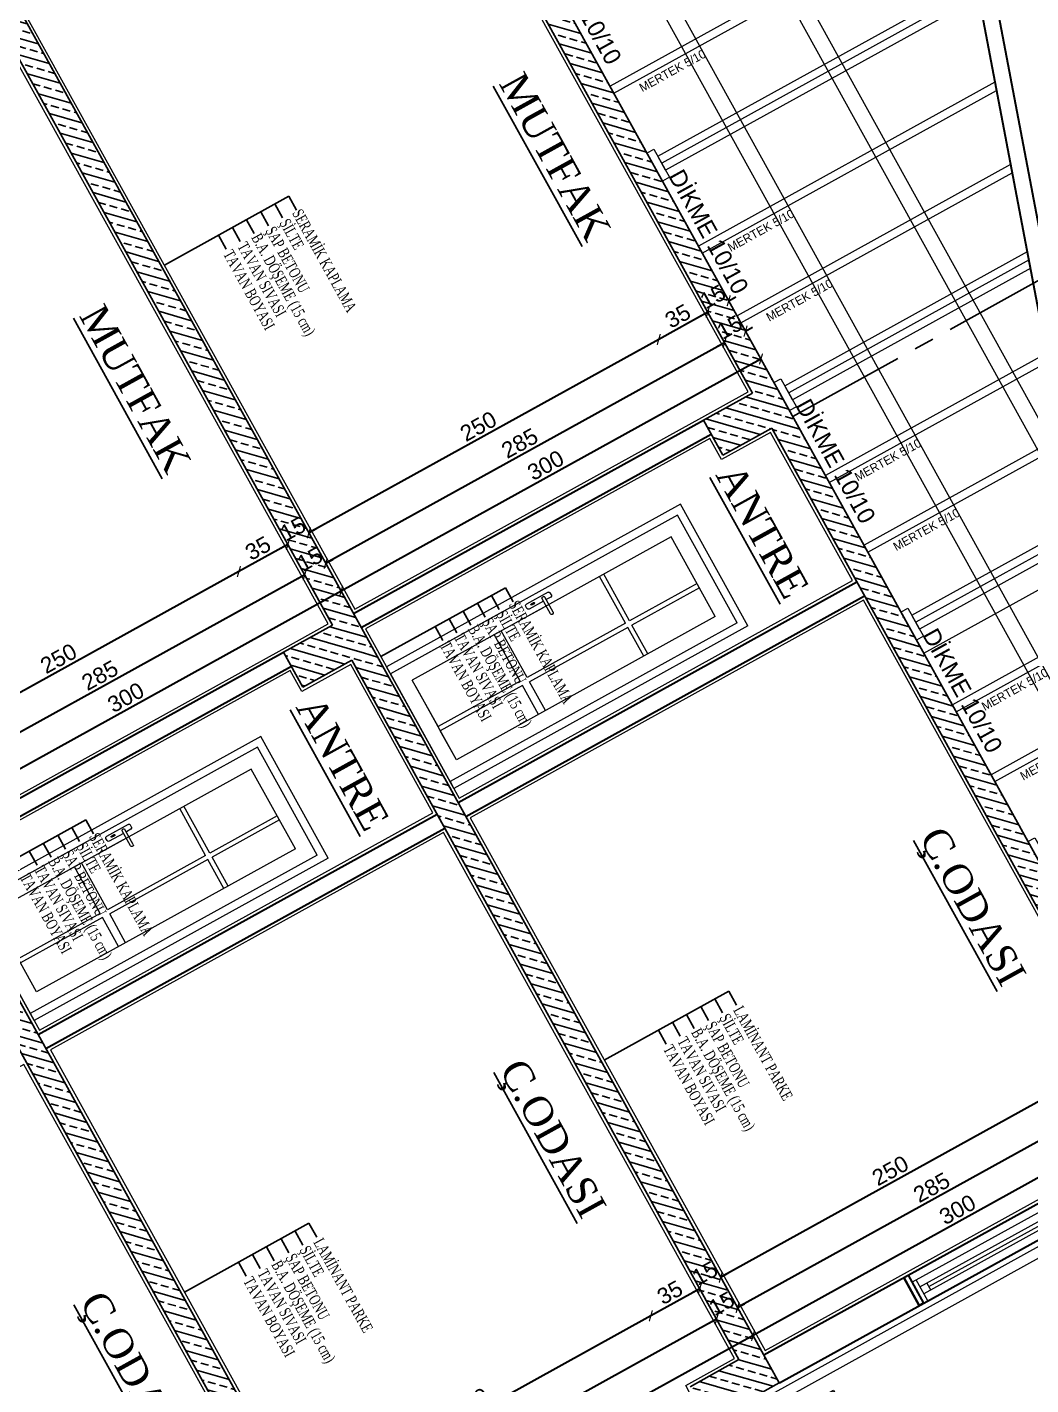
# Model space of a CAD drawing. Header units: millimetres. Extents: x 2232 to 85269, y -3593 to 5869.
# Drawn here: x 6790.8 to 6947.7, y -1625.3 to -1413 of the extents above; entities that cross this region are included whole.
import ezdxf

# ---------------------------------------------------------------- set-up
doc = ezdxf.new("R2010")
doc.units = ezdxf.units.MM
for name, pattern in [('CENTER2', [112.5, 75, -12.5, 12.5, -12.5]), ('DASHDOT2', [12.7, 6.35, -3.175, 0, -3.175]), ('DOTX2', [0.5, 0, -0.5])]:
    doc.linetypes.add(name, pattern=pattern)
for name, color, linetype in [("'YAZI", 7, 'Continuous'), ('DOĞRAMA', 33, 'Continuous'), ('GORUNUS', 125, 'Continuous'), ('poz', 1, 'Continuous'), ('Standart', 7, 'Continuous'), ('Yazi', 7, 'Continuous')]:
    doc.layers.add(name, color=color, linetype=linetype)
for name, color, linetype, lineweight in [('aks', 251, 'DASHDOT2', 35), ('DENIZLIK', 8, 'Continuous', 20), ('duvar', 232, 'Continuous', 30), ('FTA KAPI VE PENCERE', 141, 'Continuous', 9), ('iz', 1, 'DOTX2', 20), ('Kesit Duvar', 7, 'Continuous', 35), ('Kiris', 7, 'Continuous', 30), ('Mertek', 137, 'Continuous', 5), ('sıva iç', 21, 'Continuous', 0), ('tefrıs', 34, 'Continuous', 15), ('yazı', 11, 'Continuous', 20), ('ölçü iç', 170, 'Continuous', 9), ('ÖLÇÜ İÇ', 7, 'Continuous', 9)]:
    doc.layers.add(name, color=color, linetype=linetype, lineweight=lineweight)
doc.styles.add('arial_1_18', font='arial.ttf', dxfattribs={"height": 0.2})
doc.styles.get("Standard").update_dxf_attribs({"font": 'arial.ttf'})
doc.styles.add('Times roman', font='times.ttf')
doc.styles.add('UNIVCH', font='times.ttf', dxfattribs={"width": 0.7})
doc.styles.add('verdana_1_34', font='verdana.ttf', dxfattribs={"height": 0.2})
doc.dimstyles.new('zulay iç ölçü', dxfattribs={"dimtxt": 10, "dimasz": 5, "dimexe": 0.18, "dimexo": 0, "dimgap": 2, "dimtad": 3, "dimdec": 0, "dimzin": 0, "dimdsep": 46, "dimtxsty": 'Standard', "dimblk": 'ARCHTICK', "dimcen": 0.09, "dimse1": 1, "dimse2": 1, "dimadec": 0, "dimazin": 0, "dimtfac": 1, "dimtdec": 0, "dimtix": 1, "dimtofl": 0, "dimtmove": 0, "dimatfit": 3, "dimldrblk": 'ARCHTICK', "dimfxl": 1, "dimtolj": 1, "dimtzin": 0, "dimarcsym": 0})
pattern_1 = [(45, (0, 0), (-7.071068, 7.071068), []), (45, (7.071, 0), (-7.071068, 7.071068), [5, -2.5])]

# ---------------------------------------------------------------- blocks, each defined once
blk = doc.blocks.new('TYUYT')
at = {"layer": 'tefrıs'}
for p, q in [((970084.32, -353965.19), (970084.32, -355214.3, 0)), ((970090.7, -353968.03), (970090.7, -355211.61, 0))]:
    blk.add_line(p, q, dxfattribs=at)
blk = doc.blocks.new('IDE1091Entity57')
at = {"layer": 'Standart', "linetype": 'Continuous', "lineweight": -3}
h = blk.add_hatch(dxfattribs=at)
h.set_pattern_fill('ANSI33', color=171, scale=40, style=0)
h.set_pattern_definition(pattern_1)
h.paths.add_polyline_path([(4705, 1335), (4205, 1335), (4205, 1350), (4705, 1350)])
blk = doc.blocks.new('IDE1091Entity60')
at = {"layer": 'Standart', "linetype": 'Continuous', "lineweight": -3}
h = blk.add_hatch(dxfattribs=at)
h.set_pattern_fill('ANSI33', color=171, scale=40, style=0)
h.set_pattern_definition(pattern_1)
h.paths.add_polyline_path([(4205, 1300), (4180, 1300), (4180, 1350), (4205, 1350)])
blk = doc.blocks.new('IDE1091Entity62')
at = {"layer": 'Standart', "linetype": 'Continuous', "lineweight": -3}
h = blk.add_hatch(dxfattribs=at)
h.set_pattern_fill('ANSI33', color=171, scale=40, style=0)
h.set_pattern_definition(pattern_1)
h.paths.add_polyline_path([(4180, 1335), (3755, 1335), (3755, 1350), (4180, 1350)])
blk = doc.blocks.new('IDE1091Entity145')
at = {"layer": 'Standart', "color": 159, "linetype": 'Continuous', "lineweight": -3}
blk.add_lwpolyline([(4205, 1335), (4205, 1300)], dxfattribs=at)
blk = doc.blocks.new('IDE1091Entity146')
at = {"layer": 'Standart', "color": 159, "linetype": 'Continuous', "lineweight": -3}
blk.add_lwpolyline([(4705, 1335), (4205, 1335)], dxfattribs=at)
blk = doc.blocks.new('IDE1091Entity150')
at = {"layer": 'Standart', "color": 159, "linetype": 'Continuous', "lineweight": -3}
blk.add_lwpolyline([(4180, 1300), (4180, 1335)], dxfattribs=at)
blk = doc.blocks.new('IDE1091Entity151')
at = {"layer": 'Standart', "color": 159, "linetype": 'Continuous', "lineweight": -3}
blk.add_lwpolyline([(4205, 1300), (4180, 1300)], dxfattribs=at)
blk = doc.blocks.new('IDE1091Entity155')
at = {"layer": 'Standart', "color": 159, "linetype": 'Continuous', "lineweight": -3}
blk.add_lwpolyline([(3270, 1350), (4760, 1350)], dxfattribs=at)
blk = doc.blocks.new('IDE1091Entity156')
at = {"layer": 'Standart', "color": 159, "linetype": 'Continuous', "lineweight": -3}
blk.add_lwpolyline([(4180, 1335), (3755, 1335)], dxfattribs=at)
blk = doc.blocks.new('IDE1091Entity56')
at = {"layer": 'Standart', "linetype": 'Continuous', "lineweight": -3}
h = blk.add_hatch(dxfattribs=at)
h.set_pattern_fill('ANSI33', color=171, scale=40, style=0)
h.set_pattern_definition(pattern_1)
h.paths.add_polyline_path([(4730, 1300), (4705, 1300), (4705, 1350), (4730, 1350)])
blk = doc.blocks.new('IDE1091Entity143')
at = {"layer": 'Standart', "color": 159, "linetype": 'Continuous', "lineweight": -3}
blk.add_lwpolyline([(4705, 1300), (4705, 1335)], dxfattribs=at)
blk = doc.blocks.new('tyutyu')
at = {"layer": 'Standart', "color": 159, "linetype": 'Continuous', "lineweight": -3}
for points in [[(1030696.49, -396462.03), (1032156.49, -396462.03), (1032156.49, -396512.03)], [(1030696.49, -396762.03), (1032156.49, -396762.03), (1032156.49, -396812.03)]]:
    blk.add_lwpolyline(points, dxfattribs=at)
at = {"layer": 'Standart'}
for name, p in [('IDE1091Entity155', (1027426.49, -397512.03)), ('IDE1091Entity62', (1027426.49, -397512.03)), ('IDE1091Entity60', (1027426.49, -397512.03)), ('IDE1091Entity57', (1027426.49, -397512.03)), ('IDE1091Entity156', (1027426.49, -397512.03)), ('IDE1091Entity150', (1027426.49, -397512.03)), ('IDE1091Entity145', (1027426.49, -397512.03)), ('IDE1091Entity146', (1027426.49, -397512.03)), ('IDE1091Entity151', (1027426.49, -397512.03)), ('IDE1091Entity62', (1027426.49, -397812.03)), ('IDE1091Entity60', (1027426.49, -397812.03)), ('IDE1091Entity57', (1027426.49, -397812.03)), ('IDE1091Entity56', (1027426.49, -397812.03)), ('IDE1091Entity156', (1027426.49, -397812.03)), ('IDE1091Entity150', (1027426.49, -397812.03)), ('IDE1091Entity145', (1027426.49, -397812.03)), ('IDE1091Entity146', (1027426.49, -397812.03)), ('IDE1091Entity143', (1027426.49, -397812.03)), ('IDE1091Entity151', (1027426.49, -397812.03)), ('IDE1091Entity57', (1027426.49, -398112.03)), ('IDE1091Entity146', (1027426.49, -398112.03))]:
    blk.add_blockref(name, p, dxfattribs=at)
blk = doc.blocks.new('FGDGFDGDF')
at = {"layer": 'DOĞRAMA', "lineweight": 18}
for p, q in [((681226.93, -207243.09), (681226.93, -207453.09)), ((681226.93, -207243.09), (681313.93, -207243.09)), ((681313.93, -207243.09, -0.02), (681313.93, -207453.09)), ((681313.93, -207243.09, -0.02), (681313.93, -207453.09)), ((681231.93, -207248.09), (681231.93, -207453.09)), ((681231.93, -207248.09), (681308.93, -207248.09)), ((681308.93, -207248.09), (681308.93, -207453.09)), ((681241.93, -207258.09), (681241.93, -207443.09, 0.02)), ((681241.93, -207258.09), (681298.93, -207258.09)), ((681262.51, -207258.09), (681262.51, -207306.25)), ((681265.51, -207258.09), (681265.51, -207306.25)), ((681298.93, -207258.09), (681298.93, -207443.09, 0.88)), ((681241.93, -207306.25), (681262.51, -207306.25)), ((681241.93, -207309.25), (681262.51, -207309.25)), ((681262.51, -207309.25), (681262.51, -207379.44)), ((681262.51, -207309.25), (681262.51, -207379.44, 1.01)), ((681265.51, -207306.25), (681298.93, -207306.25)), ((681265.51, -207309.25), (681265.51, -207379.44)), ((681265.51, -207309.25), (681298.93, -207309.25)), ((681265.51, -207309.25), (681265.51, -207379.44, 1.01)), ((681302.4, -207342.22), (681302.4, -207345.48)), ((681303.4, -207341.22), (681304.9, -207341.22)), ((681305.9, -207342.22), (681305.9, -207357.66)), ((681292.57, -207346.28), (681292.57, -207346.68)), ((681293.37, -207345.48), (681304.15, -207345.48)), ((681293.37, -207347.48), (681304.15, -207347.48)), ((681298.93, -207349.59), (681298.93, -207363.09)), ((681302.4, -207347.48), (681302.4, -207357.66)), ((681303.88, -207353.91), (681303.83, -207354.26)), ((681304.49, -207353.91), (681304.57, -207354.26)), ((681304.95, -207346.28), (681304.95, -207346.68)), ((681303.4, -207358.66), (681304.9, -207358.66)), ((681241.93, -207379.44, -0.84), (681262.51, -207379.44, -0.84)), ((681241.93, -207379.44, -0.84), (681262.51, -207379.44, -0.84)), ((681265.51, -207379.44, -0.84), (681298.93, -207379.44, -0.84)), ((681308.93, -207373.09, -0.31), (681308.93, -207453.09)), ((681241.93, -207384.44, -0.84), (681262.66, -207384.44, -0.84)), ((681262.66, -207384.44, -0.84), (681262.66, -207443.09)), ((681265.66, -207384.44, -0.84), (681265.66, -207443.09)), ((681265.66, -207384.44, -0.84), (681298.93, -207384.44, -0.84)), ((681241.93, -207443.09), (681293.93, -207443.09)), ((681241.93, -207443.09), (681262.66, -207443.09)), ((681265.66, -207443.09), (681298.93, -207443.09)), ((681226.93, -207453.09), (681313.93, -207453.09)), ((681308.93, -207453.09), (681226.93, -207453.09)), ((681231.93, -207453.09), (681226.93, -207453.09)), ((681226.93, -207453.09), (681313.93, -207453.09))]:
    blk.add_line(p, q, dxfattribs=at)
blk.add_lwpolyline([(681303.83, -207354.26, 0.012607), (681303.84, -207354.46, 0.072446), (681303.82, -207354.72, 0.071795), (681303.86, -207354.97, 0.083158), (681303.96, -207355.18, 0.146367), (681304.02, -207355.32, 0.132534), (681304.19, -207355.37, 0.233641), (681304.27, -207355.32, 0.106696), (681304.43, -207355.18, 0.083158), (681304.53, -207354.97, 0.071795), (681304.57, -207354.72, 0.072534), (681304.57, -207354.46, 0.012612), (681304.57, -207354.26, 0.114829)], format="xyb", dxfattribs=at)
for centre, radius, start, end in [((681303.4, -207342.22), 1, 90, 180), ((681304.9, -207342.22), 1, 0, 90), ((681293.37, -207346.28), 0.8, 90, 180), ((681293.37, -207346.68), 0.8, 180, 270), ((681304.19, -207353.19), 0.455, 341.59857, 197.78925), ((681303.25, -207353.75), 0.654, 345.10541, 40.00925), ((681304.15, -207346.28), 0.8, 0, 90), ((681304.15, -207346.68), 0.8, 270, 0), ((681305.12, -207353.75), 0.654, 140.51746, 194.89459), ((681303.4, -207357.66), 1, 180, 270), ((681304.9, -207357.66), 1, 270, 0)]:
    blk.add_arc(centre, radius, start, end, dxfattribs=at)
blk = doc.blocks.new('TRY')
at = {"layer": 'duvar'}
for points in [[(1246965.7539, -409789.1397), (1246965.7539, -409786.1397), (1246945.7539, -409786.1397), (1246945.7539, -409789.1397)], [(1246965.7539, -409933.1397), (1246965.7539, -409936.1397), (1246945.7539, -409936.1397), (1246945.7539, -409933.1397)]]:
    blk.add_lwpolyline(points, close=True, dxfattribs=at)
at = {"layer": 'FTA KAPI VE PENCERE'}
for p, q in [((1246950.7539, -409930.1397), (1246950.7539, -409789.1397)), ((1246955.7539, -409930.1397), (1246955.7539, -409789.1397)), ((1246960.7539, -409789.1397), (1246955.7539, -409789.1397)), ((1246958.2539, -409925.1397), (1246958.2539, -409789.1397)), ((1246960.7539, -409789.1397), (1246960.7539, -409930.1397)), ((1246955.7539, -409925.1397), (1246960.7539, -409925.1397)), ((1246965.7539, -409930.1397), (1246950.7539, -409930.1397)), ((1246950.7539, -409933.1397), (1246950.7539, -409930.1397)), ((1246965.7539, -409930.1397), (1246965.7539, -409933.1397))]:
    blk.add_line(p, q, dxfattribs=at)
at = {"layer": 'Kesit Duvar'}
blk.add_line((1246945.7539, -409936.1397), (1246965.7539, -409936.1397), dxfattribs=at)
at = {"layer": 'sıva iç'}
for points in [[(1246945.7539, -409936.1397), (1246945.7539, -409789.1397), (1246965.7539, -409789.1397)], [(1246965.7539, -409936.1397), (1246965.7539, -409789.1397), (1246945.7539, -409789.1397)]]:
    blk.add_lwpolyline(points, dxfattribs=at)
blk = doc.blocks.new('_ArchTick')
at = {"color": 0, "linetype": 'ByBlock', "const_width": 0.15}
blk.add_lwpolyline([(-0.5, -0.5), (0.5, 0.5)], dxfattribs=at)
blk = doc.blocks.new('*D2435')
at = {"layer": 'Defpoints', "color": 0, "transparency": 16777216}
for p in [(661197.5, -126478.54), (661197.5, -126493.54), (661204.5, -126493.54)]:
    blk.add_point(p, dxfattribs=at)
at = {"layer": 'ÖLÇÜ İÇ', "color": 0, "lineweight": -2, "transparency": 16777216}
for p, q in [((661204.5, -126478.54), (661204.5, -126473.54)), ((661204.5, -126493.54), (661204.5, -126498.54))]:
    blk.add_line(p, q, dxfattribs=at)
at = {"layer": 'ÖLÇÜ İÇ', "color": 0, "lineweight": -2, "transparency": 16777216, "xscale": 5, "yscale": 5, "zscale": 5}
for p, rotation in [((661204.5, -126478.54), 270), ((661204.5, -126493.54), 90)]:
    blk.add_blockref('_ArchTick', p, dxfattribs=dict(at, rotation=rotation))
at = {"layer": 'ÖLÇÜ İÇ', "color": 0, "transparency": 16777216, "insert": (661197.5, -126486.04), "char_height": 10, "attachment_point": 5, "rotation": 90}
blk.add_mtext('\\A1;15', dxfattribs=at)
blk = doc.blocks.new('*D2436')
at = {"layer": 'Defpoints', "color": 0, "transparency": 16777216}
for p in [(661197.5, -126493.54), (661177.16, -126528.54), (661204.5, -126528.54)]:
    blk.add_point(p, dxfattribs=at)
at = {"layer": 'ÖLÇÜ İÇ', "color": 0, "lineweight": -2, "transparency": 16777216}
blk.add_line((661204.5, -126493.54), (661204.5, -126528.54), dxfattribs=at)
at = {"layer": 'ÖLÇÜ İÇ', "color": 0, "lineweight": -2, "transparency": 16777216, "xscale": 5, "yscale": 5, "zscale": 5}
for p, rotation in [((661204.5, -126493.54), 90), ((661204.5, -126528.54), 270)]:
    blk.add_blockref('_ArchTick', p, dxfattribs=dict(at, rotation=rotation))
at = {"layer": 'ÖLÇÜ İÇ', "color": 0, "transparency": 16777216, "insert": (661197.5, -126511.04), "char_height": 10, "attachment_point": 5, "rotation": 90}
blk.add_mtext('\\A1;35', dxfattribs=at)
blk = doc.blocks.new('*D2437')
at = {"layer": 'Defpoints', "color": 0, "transparency": 16777216}
for p in [(661177.16, -126528.54), (661187, -126778.54), (661204.5, -126778.54)]:
    blk.add_point(p, dxfattribs=at)
at = {"layer": 'ÖLÇÜ İÇ', "color": 0, "lineweight": -2, "transparency": 16777216}
blk.add_line((661204.5, -126528.54), (661204.5, -126778.54), dxfattribs=at)
at = {"layer": 'ÖLÇÜ İÇ', "color": 0, "lineweight": -2, "transparency": 16777216, "xscale": 5, "yscale": 5, "zscale": 5}
for p, rotation in [((661204.5, -126528.54), 90), ((661204.5, -126778.54), 270)]:
    blk.add_blockref('_ArchTick', p, dxfattribs=dict(at, rotation=rotation))
at = {"layer": 'ÖLÇÜ İÇ', "color": 0, "transparency": 16777216, "insert": (661197.5, -126653.54), "char_height": 10, "attachment_point": 5, "rotation": 90}
blk.add_mtext('\\A1;250', dxfattribs=at)
blk = doc.blocks.new('*D2438')
at = {"layer": 'Defpoints', "color": 0, "transparency": 16777216}
for p in [(661246.19, -126478.54), (661246.19, -126778.54), (661246.19, -126778.54)]:
    blk.add_point(p, dxfattribs=at)
at = {"layer": 'ÖLÇÜ İÇ', "color": 0, "lineweight": -2, "transparency": 16777216}
blk.add_line((661246.19, -126478.54), (661246.19, -126778.54), dxfattribs=at)
at = {"layer": 'ÖLÇÜ İÇ', "color": 0, "lineweight": -2, "transparency": 16777216, "xscale": 5, "yscale": 5, "zscale": 5}
for p, rotation in [((661246.19, -126478.54), 90), ((661246.19, -126778.54), 270)]:
    blk.add_blockref('_ArchTick', p, dxfattribs=dict(at, rotation=rotation))
at = {"layer": 'ÖLÇÜ İÇ', "color": 0, "transparency": 16777216, "insert": (661239.19, -126628.54), "char_height": 10, "attachment_point": 5, "rotation": 90}
blk.add_mtext('\\A1;300', dxfattribs=at)
blk = doc.blocks.new('*D2439')
at = {"layer": 'Defpoints', "color": 0, "transparency": 16777216}
for p in [(661220.99, -126478.54), (661178.88, -126493.54), (661226.24, -126493.54)]:
    blk.add_point(p, dxfattribs=at)
at = {"layer": 'ÖLÇÜ İÇ', "color": 0, "lineweight": -2, "transparency": 16777216}
for p, q in [((661226.24, -126478.54), (661226.24, -126473.54)), ((661226.24, -126493.54), (661226.24, -126498.54))]:
    blk.add_line(p, q, dxfattribs=at)
at = {"layer": 'ÖLÇÜ İÇ', "color": 0, "lineweight": -2, "transparency": 16777216, "xscale": 5, "yscale": 5, "zscale": 5}
for p, rotation in [((661226.24, -126478.54), 270), ((661226.24, -126493.54), 90)]:
    blk.add_blockref('_ArchTick', p, dxfattribs=dict(at, rotation=rotation))
at = {"layer": 'ÖLÇÜ İÇ', "color": 0, "transparency": 16777216, "insert": (661219.24, -126486.04), "char_height": 10, "attachment_point": 5, "rotation": 90}
blk.add_mtext('\\A1;15', dxfattribs=at)
blk = doc.blocks.new('*D2440')
at = {"layer": 'Defpoints', "color": 0, "transparency": 16777216}
for p in [(661178.88, -126493.54), (661226.24, -126778.54), (661226.24, -126778.54)]:
    blk.add_point(p, dxfattribs=at)
at = {"layer": 'ÖLÇÜ İÇ', "color": 0, "lineweight": -2, "transparency": 16777216}
blk.add_line((661226.24, -126493.54), (661226.24, -126778.54), dxfattribs=at)
at = {"layer": 'ÖLÇÜ İÇ', "color": 0, "lineweight": -2, "transparency": 16777216, "xscale": 5, "yscale": 5, "zscale": 5}
for p, rotation in [((661226.24, -126493.54), 90), ((661226.24, -126778.54), 270)]:
    blk.add_blockref('_ArchTick', p, dxfattribs=dict(at, rotation=rotation))
at = {"layer": 'ÖLÇÜ İÇ', "color": 0, "transparency": 16777216, "insert": (661219.24, -126636.04), "char_height": 10, "attachment_point": 5, "rotation": 90}
blk.add_mtext('\\A1;285', dxfattribs=at)
blk = doc.blocks.new('*D2441')
at = {"layer": 'Defpoints', "color": 0, "transparency": 16777216}
for p in [(661197.5, -126778.54), (661197.5, -126793.54), (661204.5, -126793.54)]:
    blk.add_point(p, dxfattribs=at)
at = {"layer": 'ÖLÇÜ İÇ', "color": 0, "lineweight": -2, "transparency": 16777216}
for p, q in [((661204.5, -126778.54), (661204.5, -126773.54)), ((661204.5, -126793.54), (661204.5, -126798.54))]:
    blk.add_line(p, q, dxfattribs=at)
at = {"layer": 'ÖLÇÜ İÇ', "color": 0, "lineweight": -2, "transparency": 16777216, "xscale": 5, "yscale": 5, "zscale": 5}
for p, rotation in [((661204.5, -126778.54), 270), ((661204.5, -126793.54), 90)]:
    blk.add_blockref('_ArchTick', p, dxfattribs=dict(at, rotation=rotation))
at = {"layer": 'ÖLÇÜ İÇ', "color": 0, "transparency": 16777216, "insert": (661197.5, -126786.04), "char_height": 10, "attachment_point": 5, "rotation": 90}
blk.add_mtext('\\A1;15', dxfattribs=at)
blk = doc.blocks.new('*D2442')
at = {"layer": 'Defpoints', "color": 0, "transparency": 16777216}
for p in [(661197.5, -126793.54), (661177.16, -126828.54), (661204.5, -126828.54)]:
    blk.add_point(p, dxfattribs=at)
at = {"layer": 'ÖLÇÜ İÇ', "color": 0, "lineweight": -2, "transparency": 16777216}
blk.add_line((661204.5, -126793.54), (661204.5, -126828.54), dxfattribs=at)
at = {"layer": 'ÖLÇÜ İÇ', "color": 0, "lineweight": -2, "transparency": 16777216, "xscale": 5, "yscale": 5, "zscale": 5}
for p, rotation in [((661204.5, -126793.54), 90), ((661204.5, -126828.54), 270)]:
    blk.add_blockref('_ArchTick', p, dxfattribs=dict(at, rotation=rotation))
at = {"layer": 'ÖLÇÜ İÇ', "color": 0, "transparency": 16777216, "insert": (661197.5, -126811.04), "char_height": 10, "attachment_point": 5, "rotation": 90}
blk.add_mtext('\\A1;35', dxfattribs=at)
blk = doc.blocks.new('*D2443')
at = {"layer": 'Defpoints', "color": 0, "transparency": 16777216}
for p in [(661177.16, -126828.54), (661187, -127078.54), (661204.5, -127078.54)]:
    blk.add_point(p, dxfattribs=at)
at = {"layer": 'ÖLÇÜ İÇ', "color": 0, "lineweight": -2, "transparency": 16777216}
blk.add_line((661204.5, -126828.54), (661204.5, -127078.54), dxfattribs=at)
at = {"layer": 'ÖLÇÜ İÇ', "color": 0, "lineweight": -2, "transparency": 16777216, "xscale": 5, "yscale": 5, "zscale": 5}
for p, rotation in [((661204.5, -126828.54), 90), ((661204.5, -127078.54), 270)]:
    blk.add_blockref('_ArchTick', p, dxfattribs=dict(at, rotation=rotation))
at = {"layer": 'ÖLÇÜ İÇ', "color": 0, "transparency": 16777216, "insert": (661197.5, -126953.54), "char_height": 10, "attachment_point": 5, "rotation": 90}
blk.add_mtext('\\A1;250', dxfattribs=at)
blk = doc.blocks.new('*D2444')
at = {"layer": 'Defpoints', "color": 0, "transparency": 16777216}
for p in [(661246.19, -126778.54), (661246.19, -127078.54), (661246.19, -127078.54)]:
    blk.add_point(p, dxfattribs=at)
at = {"layer": 'ÖLÇÜ İÇ', "color": 0, "lineweight": -2, "transparency": 16777216}
blk.add_line((661246.19, -126778.54), (661246.19, -127078.54), dxfattribs=at)
at = {"layer": 'ÖLÇÜ İÇ', "color": 0, "lineweight": -2, "transparency": 16777216, "xscale": 5, "yscale": 5, "zscale": 5}
for p, rotation in [((661246.19, -126778.54), 90), ((661246.19, -127078.54), 270)]:
    blk.add_blockref('_ArchTick', p, dxfattribs=dict(at, rotation=rotation))
at = {"layer": 'ÖLÇÜ İÇ', "color": 0, "transparency": 16777216, "insert": (661239.19, -126928.54), "char_height": 10, "attachment_point": 5, "rotation": 90}
blk.add_mtext('\\A1;300', dxfattribs=at)
blk = doc.blocks.new('*D2445')
at = {"layer": 'Defpoints', "color": 0, "transparency": 16777216}
for p in [(661220.99, -126478.54), (661178.88, -126493.54), (661226.24, -126493.54)]:
    blk.add_point(p, dxfattribs=at)
at = {"layer": 'ÖLÇÜ İÇ', "color": 0, "lineweight": -2, "transparency": 16777216}
for p, q in [((661226.24, -126478.54), (661226.24, -126473.54)), ((661226.24, -126493.54), (661226.24, -126498.54))]:
    blk.add_line(p, q, dxfattribs=at)
at = {"layer": 'ÖLÇÜ İÇ', "color": 0, "lineweight": -2, "transparency": 16777216, "xscale": 5, "yscale": 5, "zscale": 5}
for p, rotation in [((661226.24, -126478.54), 270), ((661226.24, -126493.54), 90)]:
    blk.add_blockref('_ArchTick', p, dxfattribs=dict(at, rotation=rotation))
at = {"layer": 'ÖLÇÜ İÇ', "color": 0, "transparency": 16777216, "insert": (661219.24, -126486.04), "char_height": 10, "attachment_point": 5, "rotation": 90}
blk.add_mtext('\\A1;15', dxfattribs=at)
blk = doc.blocks.new('*D2446')
at = {"layer": 'Defpoints', "color": 0, "transparency": 16777216}
for p in [(661178.88, -126493.54), (661226.24, -126778.54), (661226.24, -126778.54)]:
    blk.add_point(p, dxfattribs=at)
at = {"layer": 'ÖLÇÜ İÇ', "color": 0, "lineweight": -2, "transparency": 16777216}
blk.add_line((661226.24, -126493.54), (661226.24, -126778.54), dxfattribs=at)
at = {"layer": 'ÖLÇÜ İÇ', "color": 0, "lineweight": -2, "transparency": 16777216, "xscale": 5, "yscale": 5, "zscale": 5}
for p, rotation in [((661226.24, -126493.54), 90), ((661226.24, -126778.54), 270)]:
    blk.add_blockref('_ArchTick', p, dxfattribs=dict(at, rotation=rotation))
at = {"layer": 'ÖLÇÜ İÇ', "color": 0, "transparency": 16777216, "insert": (661219.24, -126636.04), "char_height": 10, "attachment_point": 5, "rotation": 90}
blk.add_mtext('\\A1;285', dxfattribs=at)
blk = doc.blocks.new('*D2451')
at = {"layer": 'Defpoints', "color": 0, "transparency": 16777216}
for p in [(661220.99, -126478.54), (661178.88, -126493.54), (661226.24, -126493.54)]:
    blk.add_point(p, dxfattribs=at)
at = {"layer": 'ÖLÇÜ İÇ', "color": 0, "lineweight": -2, "transparency": 16777216}
for p, q in [((661226.24, -126478.54), (661226.24, -126473.54)), ((661226.24, -126493.54), (661226.24, -126498.54))]:
    blk.add_line(p, q, dxfattribs=at)
at = {"layer": 'ÖLÇÜ İÇ', "color": 0, "lineweight": -2, "transparency": 16777216, "xscale": 5, "yscale": 5, "zscale": 5}
for p, rotation in [((661226.24, -126478.54), 270), ((661226.24, -126493.54), 90)]:
    blk.add_blockref('_ArchTick', p, dxfattribs=dict(at, rotation=rotation))
at = {"layer": 'ÖLÇÜ İÇ', "color": 0, "transparency": 16777216, "insert": (661219.24, -126486.04), "char_height": 10, "attachment_point": 5, "rotation": 90}
blk.add_mtext('\\A1;15', dxfattribs=at)
blk = doc.blocks.new('*D2452')
at = {"layer": 'Defpoints', "color": 0, "transparency": 16777216}
for p in [(661178.88, -126493.54), (661226.24, -126778.54), (661226.24, -126778.54)]:
    blk.add_point(p, dxfattribs=at)
at = {"layer": 'ÖLÇÜ İÇ', "color": 0, "lineweight": -2, "transparency": 16777216}
blk.add_line((661226.24, -126493.54), (661226.24, -126778.54), dxfattribs=at)
at = {"layer": 'ÖLÇÜ İÇ', "color": 0, "lineweight": -2, "transparency": 16777216, "xscale": 5, "yscale": 5, "zscale": 5}
for p, rotation in [((661226.24, -126493.54), 90), ((661226.24, -126778.54), 270)]:
    blk.add_blockref('_ArchTick', p, dxfattribs=dict(at, rotation=rotation))
at = {"layer": 'ÖLÇÜ İÇ', "color": 0, "transparency": 16777216, "insert": (661219.24, -126636.04), "char_height": 10, "attachment_point": 5, "rotation": 90}
blk.add_mtext('\\A1;285', dxfattribs=at)
blk = doc.blocks.new('*D2454')
at = {"layer": 'Defpoints', "color": 0, "transparency": 16777216}
for p in [(661220.99, -126478.54), (661178.88, -126493.54), (661226.24, -126493.54)]:
    blk.add_point(p, dxfattribs=at)
at = {"layer": 'ÖLÇÜ İÇ', "color": 0, "lineweight": -2, "transparency": 16777216}
for p, q in [((661226.24, -126478.54), (661226.24, -126473.54)), ((661226.24, -126493.54), (661226.24, -126498.54))]:
    blk.add_line(p, q, dxfattribs=at)
at = {"layer": 'ÖLÇÜ İÇ', "color": 0, "lineweight": -2, "transparency": 16777216, "xscale": 5, "yscale": 5, "zscale": 5}
for p, rotation in [((661226.24, -126478.54), 270), ((661226.24, -126493.54), 90)]:
    blk.add_blockref('_ArchTick', p, dxfattribs=dict(at, rotation=rotation))
at = {"layer": 'ÖLÇÜ İÇ', "color": 0, "transparency": 16777216, "insert": (661219.24, -126486.04), "char_height": 10, "attachment_point": 5, "rotation": 90}
blk.add_mtext('\\A1;15', dxfattribs=at)
blk = doc.blocks.new('*D2455')
at = {"layer": 'Defpoints', "color": 0, "transparency": 16777216}
for p in [(661178.88, -126493.54), (661226.24, -126778.54), (661226.24, -126778.54)]:
    blk.add_point(p, dxfattribs=at)
at = {"layer": 'ÖLÇÜ İÇ', "color": 0, "lineweight": -2, "transparency": 16777216}
blk.add_line((661226.24, -126493.54), (661226.24, -126778.54), dxfattribs=at)
at = {"layer": 'ÖLÇÜ İÇ', "color": 0, "lineweight": -2, "transparency": 16777216, "xscale": 5, "yscale": 5, "zscale": 5}
for p, rotation in [((661226.24, -126493.54), 90), ((661226.24, -126778.54), 270)]:
    blk.add_blockref('_ArchTick', p, dxfattribs=dict(at, rotation=rotation))
at = {"layer": 'ÖLÇÜ İÇ', "color": 0, "transparency": 16777216, "insert": (661219.24, -126636.04), "char_height": 10, "attachment_point": 5, "rotation": 90}
blk.add_mtext('\\A1;285', dxfattribs=at)
blk = doc.blocks.new('*D2456')
at = {"layer": 'Defpoints', "color": 0, "transparency": 16777216}
for p in [(661220.99, -126478.54), (661178.88, -126493.54), (661226.24, -126493.54)]:
    blk.add_point(p, dxfattribs=at)
at = {"layer": 'ÖLÇÜ İÇ', "color": 0, "lineweight": -2, "transparency": 16777216}
for p, q in [((661226.24, -126478.54), (661226.24, -126473.54)), ((661226.24, -126493.54), (661226.24, -126498.54))]:
    blk.add_line(p, q, dxfattribs=at)
at = {"layer": 'ÖLÇÜ İÇ', "color": 0, "lineweight": -2, "transparency": 16777216, "xscale": 5, "yscale": 5, "zscale": 5}
for p, rotation in [((661226.24, -126478.54), 270), ((661226.24, -126493.54), 90)]:
    blk.add_blockref('_ArchTick', p, dxfattribs=dict(at, rotation=rotation))
at = {"layer": 'ÖLÇÜ İÇ', "color": 0, "transparency": 16777216, "insert": (661219.24, -126486.04), "char_height": 10, "attachment_point": 5, "rotation": 90}
blk.add_mtext('\\A1;15', dxfattribs=at)
blk = doc.blocks.new('*D2457')
at = {"layer": 'Defpoints', "color": 0, "transparency": 16777216}
for p in [(661178.88, -126493.54), (661226.24, -126778.54), (661226.24, -126778.54)]:
    blk.add_point(p, dxfattribs=at)
at = {"layer": 'ÖLÇÜ İÇ', "color": 0, "lineweight": -2, "transparency": 16777216}
blk.add_line((661226.24, -126493.54), (661226.24, -126778.54), dxfattribs=at)
at = {"layer": 'ÖLÇÜ İÇ', "color": 0, "lineweight": -2, "transparency": 16777216, "xscale": 5, "yscale": 5, "zscale": 5}
for p, rotation in [((661226.24, -126493.54), 90), ((661226.24, -126778.54), 270)]:
    blk.add_blockref('_ArchTick', p, dxfattribs=dict(at, rotation=rotation))
at = {"layer": 'ÖLÇÜ İÇ', "color": 0, "transparency": 16777216, "insert": (661219.24, -126636.04), "char_height": 10, "attachment_point": 5, "rotation": 90}
blk.add_mtext('\\A1;285', dxfattribs=at)
blk = doc.blocks.new('*D2458')
at = {"layer": 'Defpoints', "color": 0, "transparency": 16777216}
for p in [(661220.99, -126478.54), (661178.88, -126493.54), (661226.24, -126493.54)]:
    blk.add_point(p, dxfattribs=at)
at = {"layer": 'ÖLÇÜ İÇ', "color": 0, "lineweight": -2, "transparency": 16777216}
for p, q in [((661226.24, -126478.54), (661226.24, -126473.54)), ((661226.24, -126493.54), (661226.24, -126498.54))]:
    blk.add_line(p, q, dxfattribs=at)
at = {"layer": 'ÖLÇÜ İÇ', "color": 0, "lineweight": -2, "transparency": 16777216, "xscale": 5, "yscale": 5, "zscale": 5}
for p, rotation in [((661226.24, -126478.54), 270), ((661226.24, -126493.54), 90)]:
    blk.add_blockref('_ArchTick', p, dxfattribs=dict(at, rotation=rotation))
at = {"layer": 'ÖLÇÜ İÇ', "color": 0, "transparency": 16777216, "insert": (661219.24, -126486.04), "char_height": 10, "attachment_point": 5, "rotation": 90}
blk.add_mtext('\\A1;15', dxfattribs=at)
blk = doc.blocks.new('*D2459')
at = {"layer": 'Defpoints', "color": 0, "transparency": 16777216}
for p in [(661178.88, -126493.54), (661226.24, -126778.54), (661226.24, -126778.54)]:
    blk.add_point(p, dxfattribs=at)
at = {"layer": 'ÖLÇÜ İÇ', "color": 0, "lineweight": -2, "transparency": 16777216}
blk.add_line((661226.24, -126493.54), (661226.24, -126778.54), dxfattribs=at)
at = {"layer": 'ÖLÇÜ İÇ', "color": 0, "lineweight": -2, "transparency": 16777216, "xscale": 5, "yscale": 5, "zscale": 5}
for p, rotation in [((661226.24, -126493.54), 90), ((661226.24, -126778.54), 270)]:
    blk.add_blockref('_ArchTick', p, dxfattribs=dict(at, rotation=rotation))
at = {"layer": 'ÖLÇÜ İÇ', "color": 0, "transparency": 16777216, "insert": (661219.24, -126636.04), "char_height": 10, "attachment_point": 5, "rotation": 90}
blk.add_mtext('\\A1;285', dxfattribs=at)
blk = doc.blocks.new('*D2460')
at = {"layer": 'Defpoints', "color": 0, "transparency": 16777216}
for p in [(661220.99, -126778.54), (661178.88, -126793.54), (661226.24, -126793.54)]:
    blk.add_point(p, dxfattribs=at)
at = {"layer": 'ÖLÇÜ İÇ', "color": 0, "lineweight": -2, "transparency": 16777216}
for p, q in [((661226.24, -126778.54), (661226.24, -126773.54)), ((661226.24, -126793.54), (661226.24, -126798.54))]:
    blk.add_line(p, q, dxfattribs=at)
at = {"layer": 'ÖLÇÜ İÇ', "color": 0, "lineweight": -2, "transparency": 16777216, "xscale": 5, "yscale": 5, "zscale": 5}
for p, rotation in [((661226.24, -126778.54), 270), ((661226.24, -126793.54), 90)]:
    blk.add_blockref('_ArchTick', p, dxfattribs=dict(at, rotation=rotation))
at = {"layer": 'ÖLÇÜ İÇ', "color": 0, "transparency": 16777216, "insert": (661219.24, -126786.04), "char_height": 10, "attachment_point": 5, "rotation": 90}
blk.add_mtext('\\A1;15', dxfattribs=at)
blk = doc.blocks.new('*D2461')
at = {"layer": 'Defpoints', "color": 0, "transparency": 16777216}
for p in [(661178.88, -126793.54), (661226.24, -127078.54), (661226.24, -127078.54)]:
    blk.add_point(p, dxfattribs=at)
at = {"layer": 'ÖLÇÜ İÇ', "color": 0, "lineweight": -2, "transparency": 16777216}
blk.add_line((661226.24, -126793.54), (661226.24, -127078.54), dxfattribs=at)
at = {"layer": 'ÖLÇÜ İÇ', "color": 0, "lineweight": -2, "transparency": 16777216, "xscale": 5, "yscale": 5, "zscale": 5}
for p, rotation in [((661226.24, -126793.54), 90), ((661226.24, -127078.54), 270)]:
    blk.add_blockref('_ArchTick', p, dxfattribs=dict(at, rotation=rotation))
at = {"layer": 'ÖLÇÜ İÇ', "color": 0, "transparency": 16777216, "insert": (661219.24, -126936.04), "char_height": 10, "attachment_point": 5, "rotation": 90}
blk.add_mtext('\\A1;285', dxfattribs=at)
blk = doc.blocks.new('Entity12993')
at = {"layer": 'Yazi', "color": 11, "linetype": 'Continuous', "lineweight": -3}
for points in [[(9699.07, 245.32), (9692.45, 245.32)], [(9692.45, 168.08), (9692.45, 245.32)], [(9699.07, 234.94), (9692.45, 234.94)], [(9699.07, 224.56), (9692.45, 224.56)], [(9699.07, 214.18), (9692.45, 214.18)], [(9699.07, 203.8), (9692.45, 203.8)], [(9699.07, 193.42), (9692.45, 193.42)], [(9699.07, 183.04), (9692.45, 183.04)], [(9692.45, 168.08), (9671.91, 168.08)]]:
    blk.add_lwpolyline(points, dxfattribs=at)
for s, height, style, p in [('dış cephe boyası', 4.7407, 'verdana_1_34', (9702.67, 242.92)), ('dekoratif sıva', 4.7407, 'verdana_1_34', (9702.67, 232.54)), ('file', 4.741, 'verdana_1_34', (9702.84, 221.58)), ('13 cm dış yalıtım', 4.7407, 'verdana_1_34', (9702.67, 211.78)), ('2 cm dış sıva (kaba sıva)', 5.3333, 'arial_1_18', (9701.34, 201.49)), ('20 cm tuğla', 4.7407, 'verdana_1_34', (9702.67, 191.02)), ('2 cm iç sıva (alçı sıva)', 5.3333, 'arial_1_18', (9700.74, 179.98))]:
    blk.add_text(s, height=height, dxfattribs=dict(at, style=style)).set_placement(p)
blk = doc.blocks.new('DFGFDGHN')
at = {"layer": 'ÖLÇÜ İÇ'}
for base, p1, p2, picture, middle in [((661226.24, -126493.54), (661220.99, -126478.54), (661178.88, -126493.54), '*D2439', (661219.24, -126486.04)), ((661226.24, -126493.54), (661220.99, -126478.54), (661178.88, -126493.54), '*D2445', (661219.24, -126486.04)), ((661226.24, -126493.54), (661220.99, -126478.54), (661178.88, -126493.54), '*D2451', (661219.24, -126486.04)), ((661226.24, -126493.54), (661220.99, -126478.54), (661178.88, -126493.54), '*D2454', (661219.24, -126486.04)), ((661226.24, -126493.54), (661220.99, -126478.54), (661178.88, -126493.54), '*D2456', (661219.24, -126486.04)), ((661226.24, -126493.54), (661220.99, -126478.54), (661178.88, -126493.54), '*D2458', (661219.24, -126486.04)), ((661204.5, -126493.54), (661197.5, -126478.54), (661197.5, -126493.54), '*D2435', (661197.5, -126486.04)), ((661246.19, -126778.54), (661246.19, -126478.54), (661246.19, -126778.54), '*D2438', (661239.19, -126628.54)), ((661204.5, -126528.54), (661197.5, -126493.54), (661177.16, -126528.54), '*D2436', (661197.5, -126511.04)), ((661204.5, -126778.54), (661177.16, -126528.54), (661187, -126778.54), '*D2437', (661197.5, -126653.54)), ((661226.24, -126793.54), (661220.99, -126778.54), (661178.88, -126793.54), '*D2460', (661219.24, -126786.04)), ((661204.5, -126793.54), (661197.5, -126778.54), (661197.5, -126793.54), '*D2441', (661197.5, -126786.04)), ((661246.19, -127078.54), (661246.19, -126778.54), (661246.19, -127078.54), '*D2444', (661239.19, -126928.54)), ((661204.5, -126828.54), (661197.5, -126793.54), (661177.16, -126828.54), '*D2442', (661197.5, -126811.04)), ((661204.5, -127078.54), (661177.16, -126828.54), (661187, -127078.54), '*D2443', (661197.5, -126953.54))]:
    dim = blk.add_linear_dim(base=base, p1=p1, p2=p2, angle=90, dimstyle='zulay iç ölçü', dxfattribs=at)
    dim.commit()
    dim.dimension.update_dxf_attribs({"geometry": picture, "text_midpoint": middle})
for base, p1, p2, picture, middle in [((661226.24, -126778.54), (661178.88, -126493.54), (661226.24, -126778.54), '*D2440', (661219.24, -126636.04)), ((661226.24, -126778.54), (661178.88, -126493.54), (661226.24, -126778.54), '*D2446', (661219.24, -126636.04)), ((661226.24, -126778.54), (661178.88, -126493.54), (661226.24, -126778.54), '*D2452', (661219.24, -126636.04)), ((661226.24, -126778.54), (661178.88, -126493.54), (661226.24, -126778.54), '*D2455', (661219.24, -126636.04)), ((661226.24, -126778.54), (661178.88, -126493.54), (661226.24, -126778.54), '*D2457', (661219.24, -126636.04)), ((661226.24, -126778.54), (661178.88, -126493.54), (661226.24, -126778.54), '*D2459', (661219.24, -126636.04)), ((661226.24, -127078.54), (661178.88, -126793.54), (661226.24, -127078.54), '*D2461', (661219.24, -126936.04))]:
    dim = blk.add_linear_dim(base=base, p1=p1, p2=p2, angle=90, dimstyle='zulay iç ölçü', override={"dimtmove": 1}, dxfattribs=at)
    dim.commit()
    dim.dimension.update_dxf_attribs({"geometry": picture, "text_midpoint": middle})
blk = doc.blocks.new('TTRYRTY')
at = {"layer": 'aks', "color": 251, "linetype": 'CENTER2', "lineweight": -3}
blk.add_lwpolyline([(1241056.19, -409089.54), (1241056.19, -408545.43)], dxfattribs=at)
at = {"layer": 'DENIZLIK'}
for p, q in [((1240877.97, -408859.1, 1163.75), (1240877.97, -409084.57, 1163.75)), ((1241042.01, -408912.76, 1163.75), (1241042.01, -409084.57, 1163.75)), ((1241206.04, -408966.74, 1163.75), (1241206.04, -409084.57, 1163.75))]:
    blk.add_line(p, q, dxfattribs=at)
at = {"layer": 'DENIZLIK', "elevation": 1163.75}
for points in [[(1240882.97, -408860.75), (1240882.97, -409084.57), (1240872.97, -409084.57), (1240872.97, -408857.46)], [(1241047.01, -408914.4), (1241047.01, -409084.57), (1241037.01, -409084.57), (1241037.01, -408911.11)], [(1241211.04, -408968.39), (1241211.04, -409084.57), (1241201.04, -409084.57), (1241201.04, -408965.1)]]:
    blk.add_lwpolyline(points, dxfattribs=at)
for points in [[(1240867.97, -409084.57), (1240887.97, -409084.57), (1240887.97, -409089.57), (1240867.97, -409089.57)], [(1241032.01, -409084.57), (1241052.01, -409084.57), (1241052.01, -409089.57), (1241032.01, -409089.57)], [(1241196.04, -409084.57), (1241216.04, -409084.57), (1241216.04, -409089.57), (1241196.04, -409089.57)], [(1241360.08, -409084.57), (1241380.08, -409084.57), (1241380.08, -409089.57), (1241360.08, -409089.57)]]:
    blk.add_lwpolyline(points, close=True, dxfattribs=at)
at = {"layer": 'duvar'}
for p, q in [((1241166.19, -409389.54), (1241166.19, -409104.54)), ((1241176.19, -409389.54), (1241176.19, -409104.54)), ((1241031.19, -409389.54), (1241031.19, -409139.54)), ((1241041.19, -409389.54), (1241041.19, -409139.54)), ((1241561.19, -409389.54), (1241561.19, -409139.54)), ((1241581.19, -409389.54), (1241581.19, -409139.54)), ((1241166.19, -409689.54), (1241166.19, -409404.54)), ((1241176.19, -409689.54), (1241176.19, -409404.54)), ((1241031.19, -409689.54), (1241031.19, -409439.54)), ((1241041.19, -409689.54), (1241041.19, -409439.54))]:
    blk.add_line(p, q, dxfattribs=at)
at = {"layer": 'GORUNUS', "lineweight": 30}
for points in [[(1236821.19, -409089.54), (1237582.62, -408839.31), (1240849.76, -408839.31), (1241611.19, -409089.54)], [(1236853.22, -409089.54), (1237584.22, -408849.31), (1240848.16, -408849.31), (1241579.16, -409089.54)]]:
    blk.add_lwpolyline(points, dxfattribs=at)
at = {"layer": 'iz', "ltscale": 50}
for p, q in [((1241581.19, -409089.54), (1236851.19, -409089.54)), ((1241581.19, -409389.54), (1236851.19, -409389.54)), ((1241581.19, -409689.54), (1236851.19, -409689.54))]:
    blk.add_line(p, q, dxfattribs=at)
at = {"layer": 'Mertek', "elevation": 1794.87}
for points in [[(1240820.18, -408849.31), (1240820.18, -409089.54)], [(1240825.18, -409089.54), (1240825.18, -408849.31)], [(1240934.39, -408877.65), (1240934.39, -409089.54)], [(1240939.39, -409089.54), (1240939.39, -408879.29)], [(1240984.22, -408894.02), (1240984.22, -409089.54)], [(1240989.22, -409089.54), (1240989.22, -408895.66)], [(1241098.43, -408931.33), (1241098.43, -409089.54)], [(1241103.43, -409089.54), (1241103.43, -408932.97)], [(1241148.25, -408947.72), (1241148.25, -409089.54)], [(1241153.25, -409089.54), (1241153.25, -408949.37)], [(1241262.46, -408985.31), (1241262.46, -409089.54)], [(1241267.46, -409089.54), (1241267.46, -408986.96)], [(1241312.29, -409001.71), (1241312.29, -409089.54)], [(1241317.29, -409089.54), (1241317.29, -409003.36)]]:
    blk.add_lwpolyline(points, dxfattribs=at)
at = {"layer": 'poz'}
for p, q in [((1240783.15, -409298.54), (1240783.15, -409387.54)), ((1240783.15, -409298.54), (1240793.15, -409298.54)), ((1241063, -409298.54), (1241063, -409387.54)), ((1241063, -409298.54), (1241073, -409298.54)), ((1241351.42, -409298.54), (1241351.42, -409387.54)), ((1241351.42, -409298.54), (1241361.42, -409298.54)), ((1240783.15, -409308.54), (1240793.15, -409308.54)), ((1241063, -409308.54), (1241073, -409308.54)), ((1241351.42, -409308.54), (1241361.42, -409308.54)), ((1240783.15, -409318.54), (1240793.15, -409318.54)), ((1241063, -409318.54), (1241073, -409318.54)), ((1241351.42, -409318.54), (1241361.42, -409318.54)), ((1240783.15, -409328.85), (1240793.15, -409328.85)), ((1241063, -409328.85), (1241073, -409328.85)), ((1241351.42, -409328.85), (1241361.42, -409328.85)), ((1240783.15, -409338.85), (1240793.15, -409338.85)), ((1241063, -409338.85), (1241073, -409338.85)), ((1241351.42, -409338.85), (1241361.42, -409338.85)), ((1240783.15, -409348.85), (1240793.15, -409348.85)), ((1241063, -409348.85), (1241073, -409348.85)), ((1241351.42, -409348.85), (1241361.42, -409348.85)), ((1241063, -409598.54), (1241063, -409687.54)), ((1241063, -409598.54), (1241073, -409598.54)), ((1241351.42, -409598.54), (1241351.42, -409687.54)), ((1241351.42, -409598.54), (1241361.42, -409598.54)), ((1241063, -409608.54), (1241073, -409608.54)), ((1241351.42, -409608.54), (1241361.42, -409608.54)), ((1241063, -409618.54), (1241073, -409618.54)), ((1241351.42, -409618.54), (1241361.42, -409618.54)), ((1241063, -409628.85), (1241073, -409628.85)), ((1241351.42, -409628.85), (1241361.42, -409628.85)), ((1241063, -409638.85), (1241073, -409638.85)), ((1241351.42, -409638.85), (1241361.42, -409638.85)), ((1241351.42, -409648.85), (1241361.42, -409648.85))]:
    blk.add_line(p, q, dxfattribs=at)
at = {"layer": 'sıva iç', "elevation": 1163.75}
for points in [[(1240141.19, -408955.63), (1241171.7, -408955.63)], [(1240141.19, -408965.63), (1241202.13, -408965.63)], [(1240141.19, -409028.35), (1241392.97, -409028.35)], [(1240141.19, -409038.35), (1241423.4, -409038.35)]]:
    blk.add_lwpolyline(points, dxfattribs=at)
at = {"layer": 'sıva iç'}
for points in [[(1241029.19, -409139.54), (1241029.19, -409106.54), (1240608.19, -409106.54), (1240608.19, -409141.54), (1240593.19, -409141.54), (1240593.19, -409387.54), (1241029.19, -409387.54)], [(1241164.19, -409106.54), (1241058.19, -409106.54), (1241058.19, -409141.54), (1241043.19, -409141.54), (1241043.19, -409387.54), (1241164.19, -409387.54)], [(1241559.19, -409141.54), (1241554.19, -409141.54), (1241554.19, -409106.54), (1241178.19, -409106.54), (1241178.19, -409387.54), (1241559.19, -409387.54)], [(1241029.19, -409439.54), (1241029.19, -409406.54), (1240608.19, -409406.54), (1240608.19, -409441.54), (1240593.19, -409441.54), (1240593.19, -409687.54), (1241029.19, -409687.54)], [(1241164.19, -409406.54), (1241058.19, -409406.54), (1241058.19, -409441.54), (1241043.19, -409441.54), (1241043.19, -409687.54), (1241164.19, -409687.54)], [(1241559.19, -409441.54), (1241554.19, -409441.54), (1241554.19, -409406.54), (1241178.19, -409406.54), (1241178.19, -409687.54), (1241559.19, -409687.54)], [(1241559.19, -409741.54), (1241554.19, -409741.54), (1241554.19, -409706.54), (1241178.19, -409706.54), (1241178.19, -409987.54), (1241559.19, -409987.54)]]:
    blk.add_lwpolyline(points, close=True, dxfattribs=at)
at = {"layer": 'yazı'}
blk.add_line((1241225.43, -409089.54), (1241225.43, -408718.4, 0.38), dxfattribs=at)
at = {"layer": 'Kiris'}
for name, p in [('tyutyu', (209424.7, -12927.52)), ('TYUYT', (271500.64, -55183.23))]:
    blk.add_blockref(name, p, dxfattribs=at)
at = {"layer": 'Kiris', "xscale": -1}
for p in [(1922384.25, -201934.46), (1922384.25, -202234.46)]:
    blk.add_blockref('FGDGFDGDF', p, dxfattribs=at)
at = {"layer": 'Standart'}
blk.add_blockref('Entity12993', (1231909.28, -409607.62), dxfattribs=at)
at = {"layer": 'sıva iç'}
blk.add_blockref('TRY', (-5384.56, 646.6), dxfattribs=at)
at = {"layer": 'ölçü iç', "lineweight": 30}
for p in [(579768.97, -282611), (580301.04, -282611)]:
    blk.add_blockref('DFGFDGHN', p, dxfattribs=at)
at = {"layer": "'YAZI", "char_height": 4.8, "attachment_point": 7, "rotation": 90}
for insert in [(1240833.32, -409084.69, 2110.22), (1240947.53, -409084.69, 2110.22), (1240997.35, -409084.69, 2110.22), (1241111.56, -409084.69, 2110.22), (1241161.39, -409084.69, 2110.22), (1241275.6, -409084.69, 2110.22), (1241325.42, -409084.69, 2110.22)]:
    blk.add_mtext_dynamic_manual_height_columns('\\A1;\\pxqc;{\\fBahnschrift SemiLight|b0|i0|c162|p34;\\H1.125x;MERTEK 5/10}', width=68.0577, gutter_width=25, heights=[0], dxfattribs=dict(at, insert=insert))
at = {"layer": "'YAZI", "char_height": 9.6, "attachment_point": 1}
for insert in [(1240697.52, -409074.18, 1163.75), (1240861.56, -409074.18, 1163.75), (1241025.6, -409074.18, 1163.75), (1241189.63, -409074.18, 1163.75)]:
    blk.add_mtext_dynamic_manual_height_columns('\\A1;\\pxqc;{\\fBahnschrift SemiLight|b0|i0|c162|p34;\\H1.125x;DİKME 10/10}', width=136.1154, gutter_width=50, heights=[0], dxfattribs=dict(at, insert=insert))
at = {"layer": 'Yazi', "style": 'Times roman'}
for s, p in [('%%UMUTFAK', (1240784.75, -409149.75)), ('%%UANTRE', (1241064.6, -409149.75)), ('%%UÇ.ODASI', (1241324.83, -409148.2)), ('%%UMUTFAK', (1240784.75, -409449.75)), ('%%UANTRE', (1241064.6, -409449.75)), ('%%UÇ.ODASI', (1241324.83, -409448.2)), ('%%UÇ.ODASI', (1241324.83, -409748.2))]:
    blk.add_text(s, height=17.991, dxfattribs=at).set_placement(p)
at = {"layer": 'Yazi', "style": 'UNIVCH', "width": 0.7}
for s, height, p in [('SERAMİK KAPLAMA', 6.9984, (1240793.3, -409302.05)), ('SERAMİK KAPLAMA', 6.9984, (1241073.15, -409302.05)), ('LAMİNANT PARKE', 6.9984, (1241363, -409302.05)), ('ŞİLTE', 6.998, (1240794.73, -409311.87)), ('ŞİLTE', 6.998, (1241074.58, -409311.87)), ('ŞİLTE', 6.998, (1241363, -409311.87)), ('ŞAP BETONU', 6.998, (1240794.73, -409321.96)), ('ŞAP BETONU', 6.998, (1241074.58, -409321.96)), ('ŞAP BETONU', 6.998, (1241363, -409321.96)), ('B.A. DÖŞEME (15 cm)', 6.9984, (1240794.21, -409331.8)), ('B.A. DÖŞEME (15 cm)', 6.9984, (1241074.06, -409331.8)), ('B.A. DÖŞEME (15 cm)', 6.9984, (1241362.48, -409331.8)), ('TAVAN SIVASI', 6.9984, (1240794.73, -409342)), ('TAVAN SIVASI', 6.9984, (1241074.58, -409342)), ('TAVAN SIVASI', 6.9984, (1241363, -409342)), ('TAVAN BOYASI', 6.9984, (1240794.73, -409352.17)), ('TAVAN BOYASI', 6.9984, (1241074.58, -409352.17)), ('TAVAN BOYASI', 6.9984, (1241363, -409352.17)), ('SERAMİK KAPLAMA', 6.9984, (1241073.15, -409602.05)), ('LAMİNANT PARKE', 6.9984, (1241363, -409602.05)), ('ŞİLTE', 6.998, (1241074.58, -409611.87)), ('ŞİLTE', 6.998, (1241363, -409611.87)), ('ŞAP BETONU', 6.998, (1241074.58, -409621.96)), ('ŞAP BETONU', 6.998, (1241363, -409621.96)), ('B.A. DÖŞEME (15 cm)', 6.9984, (1241074.06, -409631.8)), ('B.A. DÖŞEME (15 cm)', 6.9984, (1241362.48, -409631.8)), ('TAVAN SIVASI', 6.9984, (1241074.58, -409642)), ('TAVAN SIVASI', 6.9984, (1241363, -409642)), ('TAVAN BOYASI', 6.9984, (1241074.58, -409652.17)), ('TAVAN BOYASI', 6.9984, (1241363, -409652.17))]:
    blk.add_text(s, height=height, dxfattribs=at).set_placement(p)
blk = doc.blocks.new('RRRR')
at = {"layer": 'sıva iç', "rotation": 298.9508757840127}
blk.add_blockref('TTRYRTY', (892692.82, 843877.26), dxfattribs=at)

msp = doc.modelspace()

# ---------------------------------------------------------------- block references
at = {"layer": 'ÖLÇÜ İÇ', "xscale": 0.25, "yscale": 0.25, "zscale": 0.25}
msp.add_blockref('RRRR', (-276957.06, 108554.7), dxfattribs=at)

doc.saveas('drawing.dxf')
